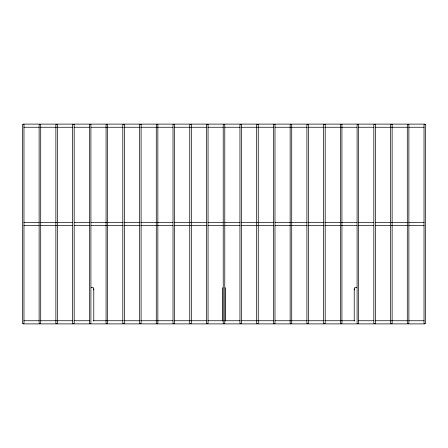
<?xml version="1.0" encoding="UTF-8"?>
<svg xmlns="http://www.w3.org/2000/svg" width="448" height="448" viewBox="0 0 448 448"><rect width="100%" height="100%" fill="white"/><g stroke="black" fill="none" stroke-linecap="round" stroke-linejoin="round"><path stroke-width="0.67" d="M93.324 289.968L93.783 288.848L93.324 287.728L92.215 287.263L91.106 287.728M222.891 287.728L222.432 288.848L222.432 320.975M354.217 320.975L354.217 288.848L354.676 287.728L355.785 287.263L356.894 287.728M23.884 127.254L39.278 127.254M40.678 127.254L72.862 127.254M74.262 127.254L89.656 127.254M91.056 127.254L123.245 127.254M124.639 127.254L139.334 127.254M140.734 127.254L172.922 127.254M174.322 127.254L206.506 127.254M207.906 127.254L223.3 127.254M224.7 127.254L240.094 127.254M241.494 127.254L273.678 127.254M275.078 127.254L307.266 127.254M308.666 127.254L323.361 127.254M324.755 127.254L356.944 127.254M358.344 127.254L373.738 127.254M375.138 127.254L407.322 127.254M408.722 127.254L424.116 127.254M23.884 222.432L39.278 222.432M40.678 222.432L72.862 222.432M74.262 222.432L89.656 222.432M91.056 222.432L123.245 222.432M124.639 222.432L139.334 222.432M140.734 222.432L172.922 222.432M174.322 222.432L206.506 222.432M207.906 222.432L223.3 222.432M224.7 222.432L240.094 222.432M241.494 222.432L273.678 222.432M275.078 222.432L307.266 222.432M308.666 222.432L323.361 222.432M324.755 222.432L356.944 222.432M358.344 222.432L373.738 222.432M375.138 222.432L407.322 222.432M408.722 222.432L424.116 222.432M23.884 225.568L39.278 225.568M40.678 225.568L72.862 225.568M74.262 225.568L89.656 225.568M91.056 225.568L123.245 225.568M124.639 225.568L139.334 225.568M140.734 225.568L172.922 225.568M174.322 225.568L206.506 225.568M207.906 225.568L223.3 225.568M224.7 225.568L240.094 225.568M241.494 225.568L273.678 225.568M275.078 225.568L307.266 225.568M308.666 225.568L323.361 225.568M324.755 225.568L356.944 225.568M358.344 225.568L373.738 225.568M375.138 225.568L407.322 225.568M408.722 225.568L424.116 225.568M23.884 320.746L39.278 320.746M40.678 320.746L72.862 320.746M74.262 320.746L89.656 320.746M93.156 320.746L123.245 320.746M124.639 320.746L139.334 320.746M140.734 320.746L172.922 320.746M174.322 320.746L206.506 320.746M207.906 320.746L223.3 320.746M224.7 320.746L240.094 320.746M241.494 320.746L273.678 320.746M275.078 320.746L307.266 320.746M308.666 320.746L323.361 320.746M324.755 320.746L354.844 320.746M358.344 320.746L373.738 320.746M375.138 320.746L407.322 320.746M408.722 320.746L424.116 320.746M354.217 288.848L354.676 289.968M225.109 287.728L225.568 288.848L225.568 320.975M424.816 124.572L424.816 124.113L23.184 124.113L23.184 124.572M424.816 323.428L424.816 323.887L23.184 323.887L23.184 323.428M93.783 288.848L93.783 320.975M23.968 124.572L22.4 124.572L22.4 323.428L23.968 323.428L23.968 124.572M40.701 124.572L39.133 124.572L39.133 323.428L40.701 323.428L40.701 124.572M57.439 124.572L55.871 124.572L55.871 323.428L57.439 323.428L57.439 124.572M74.172 124.572L72.604 124.572L72.604 323.428L74.172 323.428L74.172 124.572M90.905 124.572L89.337 124.572L89.337 323.428L90.905 323.428L90.905 124.572M107.643 124.572L106.075 124.572L106.075 323.428L107.643 323.428L107.643 124.572M124.376 124.572L122.808 124.572L122.808 323.428L124.376 323.428L124.376 124.572M141.109 124.572L139.541 124.572L139.541 323.428L141.109 323.428L141.109 124.572M157.847 124.572L156.279 124.572L156.279 323.428L157.847 323.428L157.847 124.572M174.58 124.572L173.012 124.572L173.012 323.428L174.58 323.428L174.58 124.572M191.313 124.572L189.745 124.572L189.745 323.428L191.313 323.428L191.313 124.572M208.051 124.572L206.483 124.572L206.483 323.428L208.051 323.428L208.051 124.572M224.784 124.572L223.216 124.572L223.216 323.428L224.784 323.428L224.784 124.572M241.517 124.572L239.949 124.572L239.949 323.428L241.517 323.428L241.517 124.572M258.255 124.572L256.687 124.572L256.687 323.428L258.255 323.428L258.255 124.572M274.988 124.572L273.42 124.572L273.42 323.428L274.988 323.428L274.988 124.572M291.721 124.572L290.153 124.572L290.153 323.428L291.721 323.428L291.721 124.572M308.459 124.572L306.891 124.572L306.891 323.428L308.459 323.428L308.459 124.572M325.192 124.572L323.624 124.572L323.624 323.428L325.192 323.428L325.192 124.572M341.925 124.572L340.357 124.572L340.357 323.428L341.925 323.428L341.925 124.572M358.663 124.572L357.095 124.572L357.095 323.428L358.663 323.428L358.663 124.572M375.396 124.572L373.828 124.572L373.828 323.428L375.396 323.428L375.396 124.572M392.129 124.572L390.561 124.572L390.561 323.428L392.129 323.428L392.129 124.572M408.867 124.572L407.299 124.572L407.299 323.428L408.867 323.428L408.867 124.572M425.6 124.572L424.032 124.572L424.032 323.428L425.6 323.428L425.6 124.572"/></g></svg>
